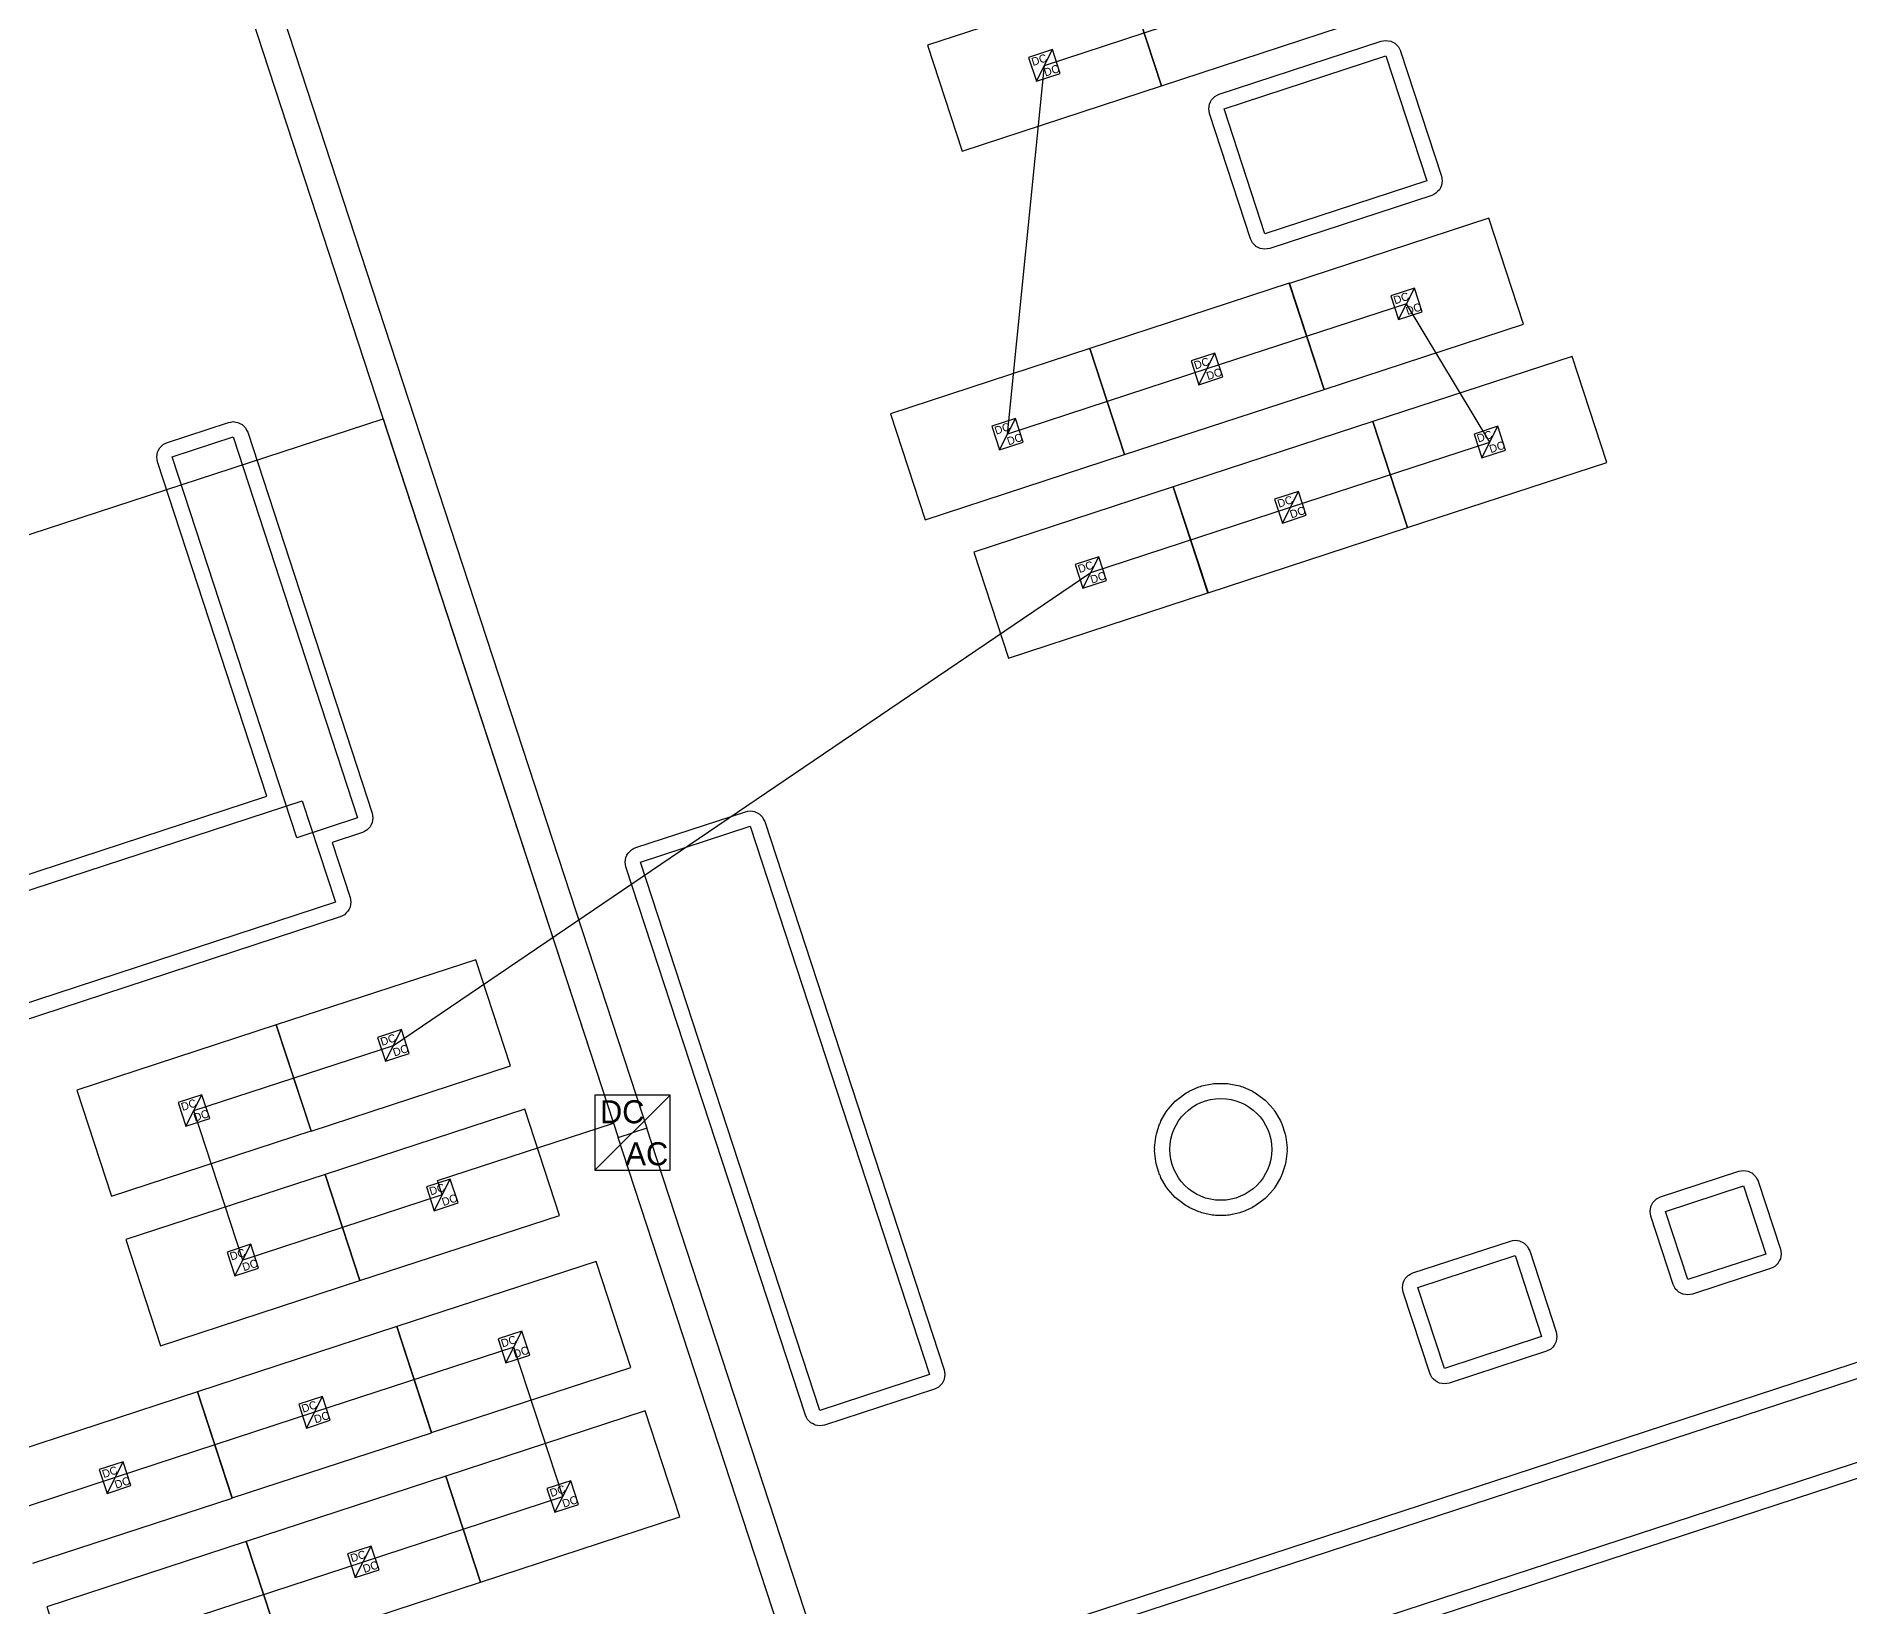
# Model space of a CAD drawing. Header units: feet. Extents: x -377 to 137, y -256 to 143.
# Drawn here: x -112.2 to -52.7, y -64.9 to -13.4 of the extents above; entities that cross this region are included whole.
import ezdxf

# ---------------------------------------------------------------- set-up
doc = ezdxf.new("R2010")
doc.units = ezdxf.units.FT
for name, color, linetype in [('Connections', 7, 'CONTINUOUS'), ('Inverters', 7, 'CONTINUOUS'), ('Modules', 7, 'CONTINUOUS'), ('Obstructions', 7, 'CONTINUOUS'), ('Setbacks', 7, 'CONTINUOUS'), ('Strings', 7, 'CONTINUOUS')]:
    doc.layers.add(name, color=color, linetype=linetype)

msp = doc.modelspace()

# ---------------------------------------------------------------- linework, layer by layer
at = {"layer": 'Connections', "color": 91}
for p, q in [((-115.744, 22.877), (-92.307, -48.779)), ((-112.74, 10.527), (-93.242, -49.085)), ((-110.2, 5.925), (-92.307, -48.779)), ((-115.491, -30.782), (-100.801, -25.977)), ((-100.801, -25.977), (-93.242, -49.085)), ((-98.545, -50.817), (-93.243, -49.083)), ((-93.243, -49.083), (-93.242, -49.085)), ((-93.242, -49.085), (-93.089, -49.553)), ((-93.242, -49.085), (-93.089, -49.553)), ((-93.242, -49.085), (-93.089, -49.553)), ((-92.154, -49.247), (-92.622, -49.4)), ((-92.154, -49.247), (-92.622, -49.4)), ((-92.154, -49.247), (-92.622, -49.4)), ((-92.154, -49.247), (-92.622, -49.4)), ((-92.307, -48.779), (-92.154, -49.247)), ((-92.307, -48.779), (-92.154, -49.247)), ((-92.001, -49.715), (-92.154, -49.247)), ((-92.001, -49.715), (-92.154, -49.247)), ((-93.089, -49.553), (-92.622, -49.4)), ((-93.089, -49.553), (-92.622, -49.4)), ((-93.089, -49.553), (-92.622, -49.4)), ((-93.089, -49.553), (-92.622, -49.4)), ((-92.936, -50.021), (-93.089, -49.553)), ((-78.949, -89.619), (-92.001, -49.715)), ((-80.827, -83.878), (-92.001, -49.715)), ((-83.367, -79.276), (-92.936, -50.021)), ((-99.013, -50.97), (-98.545, -50.817)), ((-98.86, -51.438), (-99.013, -50.97))]:
    msp.add_line(p, q, dxfattribs=at)
at = {"layer": 'Inverters'}
for p, q in [((-91.391, -48.17), (-93.852, -48.17)), ((-93.852, -48.17), (-93.852, -50.63)), ((-93.852, -50.63), (-91.391, -48.17)), ((-91.391, -50.63), (-91.391, -48.17)), ((-93.852, -50.63), (-91.391, -50.63))]:
    msp.add_line(p, q, dxfattribs=at)
at = {"layer": 'Modules', "color": 254}
for p, q in [((-76.408, -11.58), (-82.95, -13.72)), ((-75.27, -15.059), (-76.408, -11.58)), ((-76.408, -11.58), (-75.27, -15.059)), ((-75.27, -15.059), (-68.728, -12.919)), ((-82.95, -13.72), (-81.812, -17.199)), ((-78.848, -13.872), (-79.627, -14.127)), ((-79.627, -14.127), (-79.372, -14.907)), ((-79.372, -14.907), (-78.848, -13.872)), ((-78.593, -14.652), (-78.848, -13.872)), ((-79.372, -14.907), (-78.593, -14.652)), ((-81.812, -17.199), (-75.27, -15.059)), ((-64.533, -19.4), (-71.075, -21.539)), ((-63.395, -22.879), (-64.533, -19.4)), ((-71.077, -21.536), (-77.619, -23.676)), ((-69.939, -25.015), (-71.077, -21.536)), ((-71.075, -21.539), (-69.937, -25.019)), ((-66.973, -21.692), (-67.752, -21.947)), ((-67.752, -21.947), (-67.497, -22.726)), ((-67.497, -22.726), (-66.973, -21.692)), ((-66.718, -22.471), (-66.973, -21.692)), ((-67.497, -22.726), (-66.718, -22.471)), ((-69.937, -25.019), (-63.395, -22.879)), ((-77.619, -23.676), (-84.161, -25.816)), ((-76.481, -27.156), (-77.619, -23.676)), ((-77.619, -23.676), (-76.481, -27.155)), ((-73.517, -23.828), (-74.296, -24.083)), ((-74.296, -24.083), (-74.042, -24.863)), ((-74.042, -24.863), (-73.517, -23.828)), ((-73.262, -24.608), (-73.517, -23.828)), ((-61.799, -23.932), (-68.341, -26.072)), ((-60.661, -27.411), (-61.799, -23.932)), ((-74.042, -24.863), (-73.262, -24.608)), ((-76.481, -27.155), (-69.939, -25.015)), ((-84.161, -25.816), (-83.023, -29.295)), ((-80.058, -25.969), (-80.838, -26.224)), ((-80.583, -27.003), (-80.058, -25.969)), ((-79.803, -26.748), (-80.058, -25.969)), ((-68.34, -26.072), (-74.883, -28.212)), ((-68.341, -26.072), (-67.203, -29.551)), ((-67.202, -29.551), (-68.34, -26.072)), ((-80.838, -26.224), (-80.583, -27.003)), ((-80.583, -27.003), (-79.803, -26.748)), ((-64.239, -26.224), (-65.018, -26.479)), ((-65.018, -26.479), (-64.763, -27.259)), ((-64.763, -27.259), (-64.239, -26.224)), ((-63.984, -27.004), (-64.239, -26.224)), ((-83.023, -29.295), (-76.481, -27.156)), ((-64.763, -27.259), (-63.984, -27.004)), ((-67.203, -29.551), (-60.661, -27.411)), ((-74.885, -28.212), (-81.427, -30.352)), ((-73.747, -31.692), (-74.885, -28.212)), ((-74.883, -28.212), (-73.744, -31.691)), ((-70.78, -28.364), (-71.56, -28.619)), ((-71.305, -29.399), (-70.78, -28.364)), ((-70.525, -29.144), (-70.78, -28.364)), ((-71.56, -28.619), (-71.305, -29.399)), ((-71.305, -29.399), (-70.525, -29.144)), ((-73.744, -31.691), (-67.202, -29.551)), ((-81.427, -30.352), (-80.289, -33.831)), ((-77.324, -30.505), (-78.104, -30.76)), ((-78.104, -30.76), (-77.849, -31.539)), ((-77.849, -31.539), (-77.324, -30.505)), ((-77.07, -31.284), (-77.324, -30.505)), ((-77.849, -31.539), (-77.07, -31.284)), ((-80.289, -33.831), (-73.747, -31.692)), ((-97.762, -43.723), (-104.304, -45.863)), ((-96.624, -47.203), (-97.762, -43.723)), ((-104.304, -45.86), (-110.846, -48)), ((-103.166, -49.339), (-104.304, -45.86)), ((-104.304, -45.863), (-103.166, -49.342)), ((-100.202, -46.016), (-100.982, -46.271)), ((-100.982, -46.271), (-100.727, -47.05)), ((-100.727, -47.05), (-100.202, -46.016)), ((-99.947, -46.795), (-100.202, -46.016)), ((-100.727, -47.05), (-99.947, -46.795)), ((-103.166, -49.342), (-96.624, -47.203)), ((-110.846, -48), (-109.708, -51.479)), ((-106.743, -48.152), (-107.523, -48.407)), ((-107.268, -49.187), (-106.743, -48.152)), ((-106.488, -48.932), (-106.743, -48.152)), ((-107.523, -48.407), (-107.268, -49.187)), ((-96.157, -48.628), (-102.7, -50.768)), ((-95.019, -52.108), (-96.157, -48.628)), ((-109.708, -51.479), (-103.166, -49.339)), ((-107.268, -49.187), (-106.488, -48.932)), ((-102.702, -50.765), (-109.244, -52.905)), ((-101.564, -54.244), (-102.702, -50.765)), ((-102.7, -50.768), (-101.562, -54.247)), ((-98.597, -50.921), (-99.377, -51.175)), ((-99.122, -51.955), (-98.597, -50.921)), ((-98.342, -51.7), (-98.597, -50.921)), ((-99.377, -51.175), (-99.122, -51.955)), ((-99.122, -51.955), (-98.342, -51.7)), ((-101.562, -54.247), (-95.019, -52.108)), ((-109.244, -52.905), (-108.106, -56.384)), ((-105.142, -53.057), (-105.921, -53.312)), ((-105.921, -53.312), (-105.666, -54.092)), ((-105.666, -54.092), (-105.142, -53.057)), ((-104.887, -53.837), (-105.142, -53.057)), ((-105.666, -54.092), (-104.887, -53.837)), ((-93.809, -53.617), (-100.351, -55.757)), ((-92.671, -57.096), (-93.809, -53.617)), ((-108.106, -56.384), (-101.564, -54.244)), ((-100.35, -55.757), (-106.892, -57.897)), ((-100.351, -55.757), (-99.213, -59.236)), ((-99.212, -59.237), (-100.35, -55.757)), ((-96.249, -55.909), (-97.028, -56.164)), ((-96.773, -56.944), (-96.249, -55.909)), ((-95.994, -56.689), (-96.249, -55.909)), ((-97.028, -56.164), (-96.773, -56.944)), ((-99.213, -59.236), (-92.671, -57.096)), ((-96.773, -56.944), (-95.994, -56.689)), ((-106.892, -57.901), (-113.434, -60.041)), ((-106.892, -57.897), (-105.754, -61.376)), ((-105.754, -61.381), (-106.892, -57.901)), ((-102.79, -58.05), (-103.57, -58.305)), ((-103.315, -59.084), (-102.79, -58.05)), ((-102.535, -58.829), (-102.79, -58.05)), ((-103.57, -58.305), (-103.315, -59.084)), ((-103.315, -59.084), (-102.535, -58.829)), ((-92.207, -58.522), (-98.749, -60.662)), ((-91.069, -62.001), (-92.207, -58.522)), ((-105.754, -61.376), (-99.212, -59.237)), ((-109.331, -60.193), (-110.111, -60.448)), ((-110.111, -60.448), (-109.856, -61.228)), ((-109.856, -61.228), (-109.331, -60.193)), ((-109.076, -60.973), (-109.331, -60.193)), ((-98.748, -60.662), (-105.291, -62.802)), ((-98.749, -60.662), (-97.611, -64.141)), ((-97.61, -64.142), (-98.748, -60.662)), ((-109.856, -61.228), (-109.076, -60.973)), ((-94.647, -60.814), (-95.426, -61.069)), ((-95.426, -61.069), (-95.171, -61.849)), ((-95.171, -61.849), (-94.647, -60.814)), ((-94.392, -61.594), (-94.647, -60.814)), ((-112.296, -63.52), (-105.754, -61.381)), ((-95.171, -61.849), (-94.392, -61.594)), ((-97.611, -64.141), (-91.069, -62.001)), ((-105.29, -62.806), (-111.832, -64.946)), ((-105.291, -62.802), (-104.152, -66.281)), ((-104.152, -66.285), (-105.29, -62.806)), ((-101.188, -62.955), (-101.968, -63.21)), ((-101.713, -63.989), (-101.188, -62.955)), ((-100.933, -63.734), (-101.188, -62.955)), ((-101.968, -63.21), (-101.713, -63.989)), ((-104.152, -66.281), (-97.61, -64.142)), ((-101.713, -63.989), (-100.933, -63.734)), ((-111.832, -64.946), (-110.694, -68.425))]:
    msp.add_line(p, q, dxfattribs=at)
at = {"layer": 'Obstructions', "color": 252}
for p, q in [((-73.219, -15.81), (-67.906, -14.072)), ((-67.906, -14.072), (-66.564, -18.177)), ((-71.877, -19.916), (-73.219, -15.81)), ((-66.564, -18.177), (-71.877, -19.916)), ((-107.721, -27.231), (-105.722, -26.577)), ((-105.722, -26.577), (-101.637, -39.071)), ((-103.636, -39.725), (-107.721, -27.231)), ((-140.416, -50.605), (-103.452, -38.513)), ((-103.452, -38.513), (-102.364, -41.84)), ((-101.637, -39.071), (-103.636, -39.725)), ((-92.359, -40.521), (-88.761, -39.345)), ((-88.761, -39.345), (-82.877, -57.332)), ((-86.474, -58.508), (-92.359, -40.521)), ((-102.364, -41.84), (-139.328, -53.929)), ((-58.742, -51.978), (-56.18, -51.138)), ((-56.18, -51.138), (-55.447, -53.377)), ((-140.915, -86.393), (-36.214, -52.146)), ((-58.009, -54.217), (-58.742, -51.978)), ((-66.864, -54.473), (-63.669, -53.428)), ((-63.669, -53.428), (-62.8, -56.087)), ((-55.447, -53.377), (-58.009, -54.217)), ((-35.4, -54.637), (-140.101, -88.88)), ((-65.992, -57.132), (-66.864, -54.473)), ((-62.8, -56.087), (-65.992, -57.132)), ((-82.877, -57.332), (-86.474, -58.508))]:
    msp.add_line(p, q, dxfattribs=at)
msp.add_circle((-73.324, -49.944), 1.671, dxfattribs=at)
at = {"layer": 'Setbacks', "color": 2}
for p, q in [((-73.375, -15.332), (-68.062, -13.594)), ((-68.062, -13.593), (-67.984, -13.581)), ((-68.062, -13.594), (-68.062, -13.593)), ((-68.062, -13.594), (-68.062, -13.594)), ((-68.062, -13.594), (-68.062, -13.594)), ((-67.984, -13.581), (-67.907, -13.569)), ((-67.907, -13.569), (-67.907, -13.569)), ((-67.907, -13.569), (-67.907, -13.569)), ((-67.907, -13.569), (-67.907, -13.569)), ((-67.907, -13.569), (-67.906, -13.569)), ((-67.906, -13.569), (-67.829, -13.581)), ((-67.829, -13.581), (-67.752, -13.593)), ((-67.752, -13.593), (-67.751, -13.593)), ((-67.751, -13.593), (-67.751, -13.593)), ((-67.751, -13.593), (-67.751, -13.593)), ((-67.751, -13.593), (-67.751, -13.593)), ((-67.751, -13.593), (-67.682, -13.628)), ((-67.682, -13.628), (-67.611, -13.664)), ((-67.611, -13.664), (-67.611, -13.664)), ((-67.611, -13.664), (-67.611, -13.664)), ((-67.611, -13.664), (-67.611, -13.664)), ((-67.611, -13.664), (-67.61, -13.665)), ((-67.61, -13.665), (-67.555, -13.72)), ((-67.555, -13.72), (-67.5, -13.775)), ((-67.5, -13.775), (-67.499, -13.775)), ((-67.499, -13.775), (-67.499, -13.775)), ((-67.499, -13.775), (-67.499, -13.775)), ((-67.499, -13.775), (-67.499, -13.776)), ((-67.499, -13.776), (-67.463, -13.845)), ((-67.463, -13.845), (-67.428, -13.915)), ((-67.428, -13.915), (-67.428, -13.915)), ((-67.428, -13.915), (-67.428, -13.916)), ((-67.428, -13.916), (-67.428, -13.916)), ((-67.428, -13.916), (-66.085, -18.021)), ((-73.626, -15.515), (-73.571, -15.459)), ((-73.571, -15.459), (-73.516, -15.404)), ((-73.516, -15.404), (-73.516, -15.404)), ((-73.516, -15.404), (-73.516, -15.404)), ((-73.516, -15.404), (-73.516, -15.404)), ((-73.516, -15.404), (-73.515, -15.404)), ((-73.515, -15.404), (-73.445, -15.368)), ((-73.445, -15.368), (-73.376, -15.332)), ((-73.376, -15.332), (-73.376, -15.332)), ((-73.376, -15.332), (-73.375, -15.332)), ((-73.722, -15.811), (-73.71, -15.734)), ((-73.722, -15.811), (-73.722, -15.811)), ((-73.722, -15.811), (-73.722, -15.811)), ((-73.722, -15.812), (-73.722, -15.811)), ((-73.722, -15.811), (-73.722, -15.811)), ((-73.71, -15.89), (-73.722, -15.812)), ((-73.71, -15.734), (-73.698, -15.656)), ((-73.698, -15.966), (-73.71, -15.89)), ((-73.698, -15.655), (-73.662, -15.585)), ((-73.698, -15.656), (-73.698, -15.655)), ((-73.698, -15.656), (-73.698, -15.656)), ((-73.698, -15.656), (-73.698, -15.656)), ((-73.698, -15.656), (-73.698, -15.656)), ((-73.697, -15.967), (-73.698, -15.966)), ((-72.355, -20.072), (-73.697, -15.967)), ((-73.662, -15.585), (-73.627, -15.516)), ((-73.627, -15.516), (-73.627, -15.515)), ((-73.627, -15.515), (-73.627, -15.515)), ((-73.627, -15.515), (-73.627, -15.515)), ((-73.627, -15.515), (-73.626, -15.515)), ((-66.12, -18.402), (-66.156, -18.472)), ((-66.085, -18.332), (-66.12, -18.402)), ((-66.085, -18.021), (-66.085, -18.021)), ((-66.085, -18.021), (-66.073, -18.099)), ((-66.073, -18.254), (-66.085, -18.331)), ((-66.085, -18.331), (-66.085, -18.332)), ((-66.085, -18.332), (-66.085, -18.332)), ((-66.085, -18.332), (-66.085, -18.332)), ((-66.085, -18.332), (-66.085, -18.332)), ((-66.073, -18.099), (-66.061, -18.176)), ((-66.061, -18.177), (-66.073, -18.254)), ((-66.061, -18.176), (-66.061, -18.176)), ((-66.061, -18.176), (-66.061, -18.176)), ((-66.061, -18.176), (-66.061, -18.176)), ((-66.061, -18.176), (-66.061, -18.177)), ((-66.407, -18.655), (-71.72, -20.394)), ((-66.337, -18.619), (-66.407, -18.655)), ((-66.407, -18.655), (-66.407, -18.655)), ((-66.268, -18.584), (-66.337, -18.619)), ((-66.267, -18.584), (-66.268, -18.584)), ((-66.211, -18.528), (-66.267, -18.583)), ((-66.267, -18.583), (-66.267, -18.584)), ((-66.267, -18.584), (-66.267, -18.584)), ((-66.267, -18.584), (-66.267, -18.584)), ((-66.156, -18.473), (-66.211, -18.528)), ((-66.156, -18.472), (-66.156, -18.472)), ((-66.156, -18.472), (-66.156, -18.472)), ((-66.156, -18.472), (-66.156, -18.472)), ((-66.156, -18.472), (-66.156, -18.473)), ((-72.355, -20.073), (-72.355, -20.072)), ((-72.355, -20.072), (-72.355, -20.072)), ((-72.355, -20.072), (-72.355, -20.072)), ((-72.319, -20.142), (-72.355, -20.073)), ((-72.284, -20.212), (-72.319, -20.142)), ((-72.283, -20.212), (-72.284, -20.212)), ((-72.284, -20.212), (-72.284, -20.212)), ((-72.283, -20.213), (-72.283, -20.212)), ((-72.283, -20.212), (-72.283, -20.212)), ((-72.228, -20.268), (-72.283, -20.213)), ((-72.172, -20.323), (-72.228, -20.268)), ((-72.171, -20.324), (-72.172, -20.323)), ((-72.172, -20.323), (-72.172, -20.323)), ((-72.172, -20.323), (-72.172, -20.323)), ((-72.172, -20.323), (-72.172, -20.323)), ((-72.102, -20.359), (-72.171, -20.324)), ((-72.032, -20.394), (-72.102, -20.359)), ((-72.031, -20.394), (-72.032, -20.394)), ((-72.032, -20.394), (-72.032, -20.394)), ((-72.031, -20.395), (-72.031, -20.394)), ((-72.031, -20.394), (-72.031, -20.394)), ((-71.954, -20.407), (-72.031, -20.395)), ((-71.876, -20.419), (-71.954, -20.407)), ((-71.875, -20.419), (-71.876, -20.419)), ((-71.876, -20.419), (-71.876, -20.419)), ((-71.876, -20.419), (-71.876, -20.419)), ((-71.876, -20.419), (-71.876, -20.419)), ((-71.798, -20.406), (-71.875, -20.419)), ((-71.721, -20.394), (-71.798, -20.406)), ((-71.72, -20.394), (-71.721, -20.394)), ((-71.72, -20.394), (-71.72, -20.394)), ((-71.72, -20.394), (-71.72, -20.394)), ((-107.877, -26.753), (-105.878, -26.099)), ((-105.878, -26.099), (-105.801, -26.086)), ((-105.878, -26.099), (-105.878, -26.099)), ((-105.878, -26.099), (-105.878, -26.099)), ((-105.878, -26.099), (-105.878, -26.099)), ((-105.801, -26.086), (-105.723, -26.074)), ((-105.723, -26.074), (-105.723, -26.074)), ((-105.723, -26.074), (-105.723, -26.074)), ((-105.723, -26.074), (-105.723, -26.074)), ((-105.723, -26.074), (-105.722, -26.074)), ((-105.722, -26.074), (-105.645, -26.086)), ((-105.645, -26.086), (-105.568, -26.098)), ((-105.568, -26.098), (-105.567, -26.098)), ((-105.567, -26.098), (-105.567, -26.098)), ((-105.567, -26.098), (-105.567, -26.098)), ((-105.567, -26.098), (-105.567, -26.098)), ((-105.567, -26.098), (-105.497, -26.134)), ((-105.497, -26.134), (-105.427, -26.169)), ((-105.427, -26.169), (-105.427, -26.169)), ((-105.427, -26.169), (-105.427, -26.169)), ((-105.427, -26.169), (-105.427, -26.169)), ((-105.427, -26.169), (-105.426, -26.17)), ((-105.426, -26.17), (-105.371, -26.225)), ((-107.948, -26.789), (-107.877, -26.753)), ((-107.877, -26.753), (-107.877, -26.753)), ((-105.371, -26.225), (-105.316, -26.28)), ((-105.316, -26.28), (-105.315, -26.281)), ((-105.315, -26.281), (-105.315, -26.281)), ((-105.315, -26.281), (-105.315, -26.281)), ((-105.315, -26.281), (-105.315, -26.281)), ((-105.315, -26.281), (-105.28, -26.35)), ((-105.28, -26.35), (-105.244, -26.42)), ((-105.244, -26.42), (-105.244, -26.421)), ((-105.244, -26.421), (-105.244, -26.421)), ((-105.244, -26.421), (-105.244, -26.421)), ((-105.244, -26.421), (-101.159, -38.915)), ((-108.224, -27.231), (-108.212, -27.156)), ((-108.224, -27.232), (-108.224, -27.231)), ((-108.211, -27.31), (-108.224, -27.232)), ((-108.224, -27.232), (-108.224, -27.232)), ((-108.224, -27.232), (-108.224, -27.232)), ((-108.224, -27.232), (-108.224, -27.232)), ((-108.212, -27.156), (-108.2, -27.077)), ((-108.199, -27.387), (-108.211, -27.31)), ((-108.2, -27.077), (-108.199, -27.076)), ((-108.199, -27.076), (-108.165, -27.007)), ((-108.199, -27.076), (-108.199, -27.076)), ((-108.199, -27.076), (-108.199, -27.076)), ((-108.199, -27.076), (-108.199, -27.076)), ((-108.165, -27.007), (-108.129, -26.936)), ((-108.129, -26.936), (-108.128, -26.936)), ((-108.128, -26.935), (-108.073, -26.881)), ((-108.128, -26.936), (-108.128, -26.935)), ((-108.128, -26.936), (-108.128, -26.936)), ((-108.128, -26.936), (-108.128, -26.936)), ((-108.073, -26.881), (-108.018, -26.825)), ((-108.018, -26.825), (-108.017, -26.824)), ((-108.017, -26.824), (-107.948, -26.789)), ((-108.017, -26.824), (-108.017, -26.824)), ((-108.017, -26.824), (-108.017, -26.824)), ((-108.017, -26.824), (-108.017, -26.824)), ((-104.611, -38.362), (-108.199, -27.387)), ((-108.199, -27.387), (-108.199, -27.387)), ((-140.572, -50.127), (-104.611, -38.362)), ((-101.158, -39.227), (-101.193, -39.295)), ((-101.159, -38.915), (-101.159, -38.915)), ((-101.159, -38.915), (-101.159, -38.915)), ((-101.159, -38.915), (-101.159, -38.915)), ((-101.159, -38.915), (-101.159, -38.915)), ((-101.159, -38.915), (-101.146, -38.992)), ((-101.146, -39.147), (-101.158, -39.225)), ((-101.158, -39.225), (-101.158, -39.226)), ((-101.158, -39.226), (-101.158, -39.226)), ((-101.158, -39.226), (-101.158, -39.226)), ((-101.158, -39.226), (-101.158, -39.227)), ((-101.146, -38.992), (-101.134, -39.07)), ((-101.134, -39.071), (-101.146, -39.147)), ((-101.134, -39.07), (-101.134, -39.07)), ((-101.134, -39.07), (-101.134, -39.07)), ((-101.134, -39.07), (-101.134, -39.07)), ((-101.134, -39.07), (-101.134, -39.071)), ((-92.515, -40.043), (-88.918, -38.867)), ((-88.918, -38.867), (-88.918, -38.867)), ((-88.918, -38.867), (-88.918, -38.867)), ((-88.918, -38.867), (-88.918, -38.867)), ((-88.918, -38.867), (-88.917, -38.867)), ((-88.917, -38.867), (-88.84, -38.854)), ((-88.84, -38.854), (-88.763, -38.842)), ((-88.763, -38.842), (-88.762, -38.842)), ((-88.762, -38.842), (-88.762, -38.842)), ((-88.762, -38.842), (-88.762, -38.842)), ((-88.762, -38.842), (-88.762, -38.842)), ((-88.762, -38.842), (-88.684, -38.854)), ((-88.684, -38.854), (-88.607, -38.866)), ((-88.607, -38.866), (-88.607, -38.866)), ((-88.607, -38.866), (-88.607, -38.866)), ((-88.607, -38.866), (-88.607, -38.866)), ((-88.607, -38.866), (-88.606, -38.867)), ((-88.606, -38.867), (-88.536, -38.902)), ((-88.536, -38.902), (-88.467, -38.937)), ((-88.467, -38.937), (-88.466, -38.938)), ((-88.466, -38.938), (-88.466, -38.938)), ((-88.466, -38.938), (-88.466, -38.938)), ((-88.466, -38.938), (-88.466, -38.938)), ((-88.466, -38.938), (-88.411, -38.993)), ((-88.411, -38.993), (-88.355, -39.048)), ((-88.355, -39.048), (-88.355, -39.049)), ((-88.355, -39.049), (-88.355, -39.049)), ((-88.355, -39.049), (-88.355, -39.049)), ((-88.355, -39.049), (-88.355, -39.049)), ((-88.355, -39.049), (-88.319, -39.119)), ((-88.319, -39.119), (-88.283, -39.188)), ((-88.283, -39.188), (-88.283, -39.189)), ((-88.283, -39.189), (-88.283, -39.189)), ((-88.283, -39.189), (-88.283, -39.189)), ((-88.283, -39.189), (-88.283, -39.189)), ((-88.283, -39.189), (-88.283, -39.189)), ((-88.283, -39.189), (-82.398, -57.176)), ((-101.481, -39.55), (-102.477, -39.876)), ((-101.48, -39.55), (-101.481, -39.55)), ((-101.411, -39.514), (-101.48, -39.55)), ((-101.341, -39.478), (-101.411, -39.514)), ((-101.34, -39.478), (-101.341, -39.478)), ((-101.341, -39.478), (-101.341, -39.478)), ((-101.341, -39.478), (-101.341, -39.478)), ((-101.341, -39.478), (-101.341, -39.478)), ((-101.285, -39.422), (-101.34, -39.478)), ((-101.23, -39.367), (-101.285, -39.422)), ((-101.229, -39.366), (-101.23, -39.367)), ((-101.193, -39.295), (-101.229, -39.366)), ((-101.229, -39.366), (-101.229, -39.366)), ((-101.229, -39.366), (-101.229, -39.366)), ((-101.229, -39.366), (-101.229, -39.366)), ((-102.477, -39.876), (-101.885, -41.683)), ((-92.862, -40.522), (-92.85, -40.444)), ((-92.85, -40.444), (-92.838, -40.367)), ((-92.838, -40.366), (-92.802, -40.297)), ((-92.838, -40.367), (-92.838, -40.366)), ((-92.838, -40.367), (-92.838, -40.367)), ((-92.838, -40.367), (-92.838, -40.367)), ((-92.838, -40.367), (-92.838, -40.367)), ((-92.802, -40.297), (-92.767, -40.227)), ((-92.767, -40.227), (-92.767, -40.226)), ((-92.767, -40.226), (-92.767, -40.226)), ((-92.767, -40.226), (-92.767, -40.226)), ((-92.767, -40.226), (-92.766, -40.226)), ((-92.766, -40.226), (-92.711, -40.17)), ((-92.711, -40.17), (-92.656, -40.115)), ((-92.656, -40.115), (-92.655, -40.114)), ((-92.656, -40.115), (-92.656, -40.115)), ((-92.656, -40.115), (-92.656, -40.115)), ((-92.656, -40.115), (-92.656, -40.115)), ((-92.655, -40.114), (-92.585, -40.079)), ((-92.585, -40.079), (-92.516, -40.043)), ((-92.516, -40.043), (-92.515, -40.043)), ((-92.515, -40.043), (-92.515, -40.043)), ((-92.515, -40.043), (-92.515, -40.043)), ((-92.862, -40.522), (-92.862, -40.522)), ((-92.862, -40.522), (-92.862, -40.522)), ((-92.862, -40.523), (-92.862, -40.522)), ((-92.862, -40.522), (-92.862, -40.522)), ((-92.85, -40.6), (-92.862, -40.523)), ((-92.837, -40.677), (-92.85, -40.6)), ((-92.837, -40.678), (-92.837, -40.677)), ((-86.952, -58.665), (-92.837, -40.678)), ((-92.837, -40.678), (-92.837, -40.678)), ((-92.837, -40.678), (-92.837, -40.678)), ((-102.011, -42.19), (-102.067, -42.246)), ((-101.956, -42.135), (-102.011, -42.19)), ((-101.919, -42.063), (-101.956, -42.134)), ((-101.956, -42.134), (-101.956, -42.135)), ((-101.956, -42.135), (-101.956, -42.135)), ((-101.956, -42.135), (-101.956, -42.135)), ((-101.885, -41.995), (-101.919, -42.063)), ((-101.885, -41.683), (-101.885, -41.683)), ((-101.885, -41.683), (-101.885, -41.684)), ((-101.885, -41.684), (-101.873, -41.76)), ((-101.872, -41.915), (-101.885, -41.994)), ((-101.885, -41.994), (-101.885, -41.994)), ((-101.885, -41.994), (-101.885, -41.994)), ((-101.885, -41.994), (-101.885, -41.995)), ((-101.873, -41.76), (-101.86, -41.838)), ((-101.86, -41.839), (-101.872, -41.915)), ((-101.86, -41.838), (-101.86, -41.839)), ((-101.86, -41.839), (-101.86, -41.839)), ((-101.86, -41.839), (-101.86, -41.839)), ((-102.207, -42.318), (-139.171, -54.407)), ((-102.136, -42.282), (-102.207, -42.318)), ((-102.207, -42.318), (-102.207, -42.318)), ((-102.068, -42.247), (-102.136, -42.282)), ((-102.067, -42.246), (-102.068, -42.247)), ((-102.067, -42.246), (-102.067, -42.246)), ((-102.067, -42.246), (-102.067, -42.246)), ((-74.738, -48.295), (-74.456, -48.089)), ((-74.456, -48.089), (-74.455, -48.089)), ((-74.455, -48.089), (-74.409, -48.066)), ((-74.409, -48.066), (-74.365, -48.037)), ((-74.365, -48.037), (-74.364, -48.037)), ((-74.364, -48.037), (-74.045, -47.895)), ((-74.045, -47.895), (-73.994, -47.881)), ((-74.045, -47.895), (-74.045, -47.895)), ((-73.994, -47.881), (-73.946, -47.862)), ((-73.946, -47.862), (-73.945, -47.862)), ((-73.945, -47.862), (-73.603, -47.79)), ((-73.603, -47.79), (-73.551, -47.787)), ((-73.603, -47.79), (-73.603, -47.79)), ((-73.551, -47.787), (-73.499, -47.779)), ((-73.499, -47.779), (-73.499, -47.779)), ((-73.499, -47.779), (-73.149, -47.779)), ((-73.149, -47.779), (-73.149, -47.779)), ((-73.149, -47.779), (-73.097, -47.787)), ((-73.097, -47.787), (-73.045, -47.79)), ((-73.045, -47.79), (-73.045, -47.79)), ((-73.045, -47.79), (-72.703, -47.862)), ((-72.703, -47.862), (-72.702, -47.862)), ((-72.702, -47.862), (-72.654, -47.881)), ((-72.654, -47.881), (-72.603, -47.895)), ((-72.603, -47.895), (-72.603, -47.895)), ((-72.603, -47.895), (-72.284, -48.037)), ((-72.284, -48.037), (-72.283, -48.037)), ((-72.283, -48.037), (-72.239, -48.066)), ((-72.239, -48.066), (-72.193, -48.089)), ((-72.193, -48.089), (-72.193, -48.089)), ((-72.193, -48.089), (-71.91, -48.295)), ((-75.287, -49.013), (-75.112, -48.71)), ((-75.112, -48.71), (-75.079, -48.669)), ((-75.112, -48.71), (-75.112, -48.71)), ((-75.079, -48.669), (-75.051, -48.625)), ((-75.051, -48.625), (-75.05, -48.625)), ((-75.05, -48.625), (-74.816, -48.365)), ((-74.816, -48.365), (-74.775, -48.332)), ((-74.816, -48.365), (-74.816, -48.365)), ((-74.775, -48.332), (-74.739, -48.295)), ((-74.739, -48.295), (-74.738, -48.295)), ((-71.91, -48.295), (-71.91, -48.295)), ((-71.91, -48.295), (-71.873, -48.332)), ((-71.873, -48.332), (-71.832, -48.365)), ((-71.832, -48.365), (-71.832, -48.365)), ((-71.832, -48.365), (-71.598, -48.625)), ((-71.598, -48.625), (-71.598, -48.625)), ((-71.598, -48.625), (-71.569, -48.669)), ((-71.569, -48.669), (-71.536, -48.71)), ((-71.536, -48.71), (-71.536, -48.71)), ((-71.536, -48.71), (-71.361, -49.013)), ((-75.438, -49.441), (-75.33, -49.109)), ((-75.33, -49.109), (-75.329, -49.108)), ((-75.329, -49.108), (-75.306, -49.062)), ((-75.306, -49.062), (-75.287, -49.013)), ((-75.287, -49.013), (-75.287, -49.013)), ((-71.361, -49.013), (-71.361, -49.013)), ((-71.361, -49.013), (-71.342, -49.062)), ((-71.342, -49.062), (-71.319, -49.108)), ((-71.319, -49.108), (-71.319, -49.109)), ((-71.319, -49.109), (-71.211, -49.441)), ((-75.496, -49.891), (-75.459, -49.544)), ((-75.496, -49.892), (-75.496, -49.891)), ((-75.493, -49.944), (-75.496, -49.892)), ((-75.496, -49.996), (-75.493, -49.944)), ((-75.459, -49.543), (-75.446, -49.493)), ((-75.459, -49.544), (-75.459, -49.543)), ((-75.446, -49.493), (-75.438, -49.442)), ((-75.438, -49.442), (-75.438, -49.441)), ((-71.211, -49.441), (-71.21, -49.442)), ((-71.21, -49.442), (-71.202, -49.493)), ((-71.202, -49.493), (-71.189, -49.543)), ((-71.189, -49.543), (-71.189, -49.544)), ((-71.189, -49.544), (-71.152, -49.891)), ((-71.152, -49.892), (-71.155, -49.944)), ((-71.155, -49.944), (-71.152, -49.996)), ((-71.152, -49.891), (-71.152, -49.892)), ((-75.496, -49.997), (-75.496, -49.996)), ((-75.459, -50.344), (-75.496, -49.997)), ((-75.459, -50.345), (-75.459, -50.344)), ((-75.446, -50.395), (-75.459, -50.345)), ((-75.438, -50.447), (-75.446, -50.395)), ((-75.33, -50.779), (-75.438, -50.447)), ((-75.438, -50.447), (-75.438, -50.447)), ((-71.211, -50.447), (-71.319, -50.779)), ((-71.21, -50.447), (-71.211, -50.447)), ((-71.202, -50.395), (-71.21, -50.447)), ((-71.189, -50.345), (-71.202, -50.395)), ((-71.152, -49.997), (-71.189, -50.344)), ((-71.189, -50.344), (-71.189, -50.345)), ((-71.152, -49.996), (-71.152, -49.997)), ((-75.329, -50.78), (-75.33, -50.779)), ((-75.306, -50.826), (-75.329, -50.78)), ((-75.287, -50.875), (-75.306, -50.826)), ((-75.112, -51.178), (-75.287, -50.875)), ((-75.287, -50.875), (-75.287, -50.875)), ((-71.361, -50.875), (-71.536, -51.178)), ((-71.342, -50.826), (-71.361, -50.875)), ((-71.361, -50.875), (-71.361, -50.875)), ((-71.319, -50.78), (-71.342, -50.826)), ((-71.319, -50.779), (-71.319, -50.78)), ((-58.898, -51.5), (-56.337, -50.66)), ((-56.337, -50.66), (-56.336, -50.66)), ((-56.336, -50.66), (-56.259, -50.647)), ((-56.336, -50.66), (-56.336, -50.66)), ((-56.336, -50.66), (-56.336, -50.66)), ((-56.259, -50.647), (-56.182, -50.635)), ((-56.182, -50.635), (-56.181, -50.635)), ((-56.181, -50.635), (-56.181, -50.635)), ((-56.181, -50.635), (-56.181, -50.635)), ((-56.181, -50.635), (-56.18, -50.635)), ((-56.18, -50.635), (-56.103, -50.647)), ((-56.103, -50.647), (-56.026, -50.659)), ((-56.026, -50.659), (-56.026, -50.659)), ((-56.026, -50.659), (-56.025, -50.659)), ((-56.025, -50.659), (-56.025, -50.659)), ((-56.025, -50.659), (-56.025, -50.66)), ((-56.025, -50.66), (-55.955, -50.695)), ((-55.955, -50.695), (-55.886, -50.73)), ((-55.886, -50.73), (-55.885, -50.73)), ((-55.885, -50.73), (-55.885, -50.73)), ((-55.885, -50.73), (-55.885, -50.731)), ((-55.885, -50.731), (-55.884, -50.731)), ((-55.884, -50.731), (-55.829, -50.786)), ((-55.829, -50.786), (-55.774, -50.841)), ((-55.774, -50.841), (-55.773, -50.841)), ((-55.773, -50.841), (-55.773, -50.842)), ((-55.773, -50.842), (-55.773, -50.842)), ((-55.773, -50.842), (-55.773, -50.842)), ((-55.773, -50.842), (-55.737, -50.912)), ((-55.737, -50.912), (-55.702, -50.981)), ((-55.702, -50.981), (-55.702, -50.981)), ((-55.702, -50.981), (-55.702, -50.982)), ((-55.702, -50.982), (-55.701, -50.982)), ((-55.701, -50.982), (-54.969, -53.221)), ((-75.079, -51.219), (-75.112, -51.178)), ((-75.112, -51.178), (-75.112, -51.178)), ((-75.051, -51.263), (-75.079, -51.219)), ((-75.05, -51.263), (-75.051, -51.263)), ((-74.816, -51.523), (-75.05, -51.263)), ((-74.775, -51.556), (-74.816, -51.523)), ((-74.816, -51.523), (-74.816, -51.523)), ((-74.739, -51.593), (-74.775, -51.556)), ((-74.738, -51.593), (-74.739, -51.593)), ((-74.456, -51.799), (-74.738, -51.593)), ((-71.91, -51.593), (-72.193, -51.799)), ((-71.873, -51.556), (-71.91, -51.593)), ((-71.91, -51.593), (-71.91, -51.593)), ((-71.832, -51.523), (-71.873, -51.556)), ((-71.598, -51.263), (-71.832, -51.523)), ((-71.832, -51.523), (-71.832, -51.523)), ((-71.569, -51.219), (-71.598, -51.263)), ((-71.598, -51.263), (-71.598, -51.263)), ((-71.536, -51.178), (-71.569, -51.219)), ((-71.536, -51.178), (-71.536, -51.178)), ((-59.185, -51.754), (-59.15, -51.684)), ((-59.15, -51.684), (-59.149, -51.684)), ((-59.149, -51.683), (-59.094, -51.628)), ((-59.149, -51.684), (-59.149, -51.683)), ((-59.149, -51.683), (-59.149, -51.683)), ((-59.149, -51.683), (-59.149, -51.683)), ((-59.094, -51.628), (-59.039, -51.572)), ((-59.039, -51.572), (-59.038, -51.572)), ((-59.038, -51.571), (-58.968, -51.536)), ((-59.038, -51.572), (-59.038, -51.571)), ((-59.038, -51.572), (-59.038, -51.572)), ((-59.038, -51.572), (-59.038, -51.572)), ((-58.968, -51.536), (-58.899, -51.5)), ((-58.899, -51.5), (-58.898, -51.5)), ((-58.898, -51.5), (-58.898, -51.5)), ((-58.898, -51.5), (-58.898, -51.5)), ((-74.455, -51.799), (-74.456, -51.799)), ((-74.409, -51.823), (-74.455, -51.799)), ((-74.365, -51.851), (-74.409, -51.823)), ((-74.364, -51.851), (-74.365, -51.851)), ((-74.045, -51.993), (-74.364, -51.851)), ((-73.994, -52.007), (-74.045, -51.993)), ((-74.045, -51.993), (-74.045, -51.993)), ((-73.946, -52.026), (-73.994, -52.007)), ((-73.945, -52.026), (-73.946, -52.026)), ((-73.603, -52.098), (-73.945, -52.026)), ((-73.603, -52.099), (-73.603, -52.098)), ((-73.551, -52.101), (-73.603, -52.099)), ((-73.499, -52.109), (-73.551, -52.101)), ((-73.149, -52.109), (-73.499, -52.109)), ((-73.499, -52.109), (-73.499, -52.109)), ((-73.097, -52.101), (-73.149, -52.109)), ((-73.149, -52.109), (-73.149, -52.109)), ((-73.045, -52.099), (-73.097, -52.101)), ((-72.703, -52.026), (-73.045, -52.098)), ((-73.045, -52.098), (-73.045, -52.099)), ((-72.702, -52.026), (-72.703, -52.026)), ((-72.654, -52.007), (-72.702, -52.026)), ((-72.603, -51.993), (-72.654, -52.007)), ((-72.284, -51.851), (-72.603, -51.993)), ((-72.603, -51.993), (-72.603, -51.993)), ((-72.283, -51.851), (-72.284, -51.851)), ((-72.239, -51.823), (-72.283, -51.851)), ((-72.193, -51.799), (-72.239, -51.823)), ((-72.193, -51.799), (-72.193, -51.799)), ((-59.245, -51.979), (-59.233, -51.902)), ((-59.245, -51.979), (-59.245, -51.979)), ((-59.245, -51.979), (-59.245, -51.979)), ((-59.245, -51.98), (-59.245, -51.979)), ((-59.232, -52.057), (-59.245, -51.98)), ((-59.245, -51.98), (-59.245, -51.98)), ((-59.233, -51.902), (-59.221, -51.825)), ((-59.22, -52.134), (-59.232, -52.057)), ((-59.221, -51.825), (-59.221, -51.824)), ((-59.221, -51.824), (-59.221, -51.824)), ((-59.221, -51.824), (-59.22, -51.824)), ((-59.22, -51.823), (-59.185, -51.754)), ((-59.22, -51.824), (-59.22, -51.823)), ((-59.22, -52.135), (-59.22, -52.134)), ((-58.488, -54.374), (-59.22, -52.135)), ((-99.7, -72.382), (-38.947, -52.511)), ((-63.825, -52.95), (-63.749, -52.938)), ((-63.749, -52.938), (-63.671, -52.925)), ((-63.671, -52.925), (-63.67, -52.925)), ((-63.67, -52.925), (-63.67, -52.925)), ((-63.67, -52.925), (-63.67, -52.925)), ((-63.67, -52.925), (-63.593, -52.937)), ((-63.593, -52.937), (-63.515, -52.949)), ((-67.021, -53.994), (-63.826, -52.95)), ((-63.826, -52.95), (-63.826, -52.95)), ((-63.826, -52.95), (-63.825, -52.95)), ((-63.515, -52.949), (-63.515, -52.949)), ((-63.515, -52.949), (-63.515, -52.949)), ((-63.515, -52.949), (-63.514, -52.95)), ((-63.514, -52.95), (-63.444, -52.985)), ((-63.444, -52.985), (-63.375, -53.02)), ((-63.375, -53.02), (-63.374, -53.021)), ((-63.374, -53.021), (-63.374, -53.021)), ((-63.374, -53.021), (-63.374, -53.021)), ((-63.374, -53.021), (-63.317, -53.078)), ((-63.317, -53.078), (-63.263, -53.131)), ((-63.263, -53.131), (-63.263, -53.132)), ((-63.263, -53.132), (-63.263, -53.132)), ((-63.263, -53.132), (-63.263, -53.132)), ((-63.263, -53.132), (-63.226, -53.203)), ((-63.226, -53.203), (-63.191, -53.271)), ((-63.191, -53.271), (-63.191, -53.272)), ((-63.191, -53.272), (-62.322, -55.931)), ((-54.969, -53.532), (-55.004, -53.602)), ((-54.969, -53.221), (-54.969, -53.221)), ((-54.969, -53.221), (-54.957, -53.298)), ((-54.968, -53.532), (-54.969, -53.532)), ((-54.969, -53.532), (-54.969, -53.532)), ((-54.956, -53.454), (-54.968, -53.531)), ((-54.968, -53.531), (-54.968, -53.531)), ((-54.968, -53.531), (-54.968, -53.532)), ((-54.957, -53.298), (-54.944, -53.375)), ((-54.944, -53.377), (-54.956, -53.454)), ((-54.944, -53.375), (-54.944, -53.376)), ((-54.944, -53.376), (-54.944, -53.376)), ((-54.944, -53.376), (-54.944, -53.376)), ((-54.944, -53.376), (-54.944, -53.377)), ((-67.272, -54.177), (-67.217, -54.122)), ((-67.217, -54.122), (-67.162, -54.067)), ((-67.162, -54.067), (-67.161, -54.066)), ((-67.161, -54.066), (-67.161, -54.066)), ((-67.161, -54.066), (-67.161, -54.066)), ((-67.161, -54.066), (-67.16, -54.066)), ((-67.16, -54.066), (-67.091, -54.03)), ((-67.091, -54.03), (-67.022, -53.995)), ((-67.022, -53.995), (-67.021, -53.995)), ((-67.021, -53.995), (-67.021, -53.994)), ((-67.021, -53.995), (-67.021, -53.995)), ((-55.291, -53.855), (-57.852, -54.695)), ((-55.29, -53.855), (-55.291, -53.855)), ((-55.221, -53.82), (-55.29, -53.855)), ((-55.151, -53.784), (-55.221, -53.82)), ((-55.15, -53.783), (-55.151, -53.783)), ((-55.151, -53.783), (-55.151, -53.784)), ((-55.151, -53.784), (-55.151, -53.784)), ((-55.151, -53.784), (-55.151, -53.784)), ((-55.095, -53.728), (-55.15, -53.783)), ((-55.04, -53.673), (-55.095, -53.728)), ((-55.039, -53.671), (-55.04, -53.672)), ((-55.04, -53.672), (-55.04, -53.672)), ((-55.04, -53.672), (-55.04, -53.672)), ((-55.04, -53.672), (-55.04, -53.673)), ((-55.004, -53.602), (-55.039, -53.671)), ((-67.368, -54.473), (-67.356, -54.396)), ((-67.368, -54.474), (-67.368, -54.473)), ((-67.368, -54.474), (-67.368, -54.474)), ((-67.368, -54.475), (-67.368, -54.474)), ((-67.368, -54.474), (-67.368, -54.474)), ((-67.355, -54.552), (-67.368, -54.475)), ((-67.356, -54.396), (-67.344, -54.319)), ((-67.343, -54.629), (-67.355, -54.552)), ((-67.344, -54.319), (-67.343, -54.319)), ((-67.343, -54.318), (-67.308, -54.248)), ((-67.343, -54.319), (-67.343, -54.318)), ((-67.343, -54.318), (-67.343, -54.318)), ((-67.343, -54.318), (-67.343, -54.318)), ((-67.343, -54.63), (-67.343, -54.629)), ((-67.343, -54.629), (-67.343, -54.629)), ((-67.343, -54.629), (-67.343, -54.629)), ((-66.47, -57.288), (-67.343, -54.63)), ((-67.308, -54.248), (-67.273, -54.179)), ((-67.273, -54.179), (-67.272, -54.178)), ((-67.272, -54.178), (-67.272, -54.177)), ((-67.272, -54.178), (-67.272, -54.178)), ((-67.272, -54.178), (-67.272, -54.178)), ((-58.487, -54.374), (-58.488, -54.374)), ((-58.452, -54.444), (-58.487, -54.374)), ((-58.487, -54.374), (-58.487, -54.374)), ((-58.487, -54.374), (-58.487, -54.374)), ((-58.416, -54.513), (-58.452, -54.444)), ((-58.416, -54.514), (-58.416, -54.513)), ((-58.415, -54.514), (-58.416, -54.514)), ((-58.416, -54.514), (-58.416, -54.514)), ((-58.416, -54.514), (-58.416, -54.514)), ((-58.36, -54.569), (-58.415, -54.514)), ((-58.305, -54.625), (-58.36, -54.569)), ((-58.304, -54.625), (-58.305, -54.625)), ((-58.303, -54.625), (-58.304, -54.625)), ((-58.304, -54.625), (-58.304, -54.625)), ((-58.304, -54.625), (-58.304, -54.625)), ((-58.234, -54.661), (-58.303, -54.625)), ((-58.164, -54.696), (-58.234, -54.661)), ((-58.163, -54.696), (-58.164, -54.696)), ((-58.164, -54.696), (-58.164, -54.696)), ((-58.164, -54.696), (-58.164, -54.696)), ((-58.086, -54.708), (-58.163, -54.696)), ((-58.163, -54.696), (-58.163, -54.696)), ((-58.009, -54.72), (-58.086, -54.708)), ((-58.008, -54.72), (-58.009, -54.72)), ((-58.007, -54.72), (-58.008, -54.72)), ((-58.008, -54.72), (-58.008, -54.72)), ((-58.008, -54.72), (-58.008, -54.72)), ((-57.93, -54.708), (-58.007, -54.72)), ((-57.853, -54.696), (-57.93, -54.708)), ((-57.852, -54.695), (-57.853, -54.695)), ((-57.853, -54.695), (-57.853, -54.695)), ((-57.853, -54.695), (-57.853, -54.696)), ((-35.244, -55.115), (-139.944, -89.359)), ((-62.504, -56.494), (-62.573, -56.529)), ((-62.503, -56.494), (-62.504, -56.494)), ((-62.447, -56.438), (-62.503, -56.493)), ((-62.503, -56.493), (-62.503, -56.494)), ((-62.503, -56.494), (-62.503, -56.494)), ((-62.503, -56.494), (-62.503, -56.494)), ((-62.393, -56.382), (-62.447, -56.438)), ((-62.392, -56.382), (-62.393, -56.382)), ((-62.356, -56.311), (-62.392, -56.382)), ((-62.392, -56.382), (-62.392, -56.382)), ((-62.392, -56.382), (-62.392, -56.382)), ((-62.392, -56.382), (-62.392, -56.382)), ((-62.321, -56.242), (-62.356, -56.311)), ((-62.322, -55.931), (-62.322, -55.931)), ((-62.322, -55.931), (-62.309, -56.009)), ((-62.309, -56.164), (-62.321, -56.241)), ((-62.321, -56.241), (-62.321, -56.242)), ((-62.321, -56.242), (-62.321, -56.242)), ((-62.321, -56.242), (-62.321, -56.242)), ((-62.321, -56.242), (-62.321, -56.242)), ((-62.309, -56.009), (-62.297, -56.085)), ((-62.297, -56.087), (-62.309, -56.164)), ((-62.297, -56.085), (-62.297, -56.086)), ((-62.297, -56.086), (-62.297, -56.086)), ((-62.297, -56.086), (-62.297, -56.086)), ((-62.297, -56.086), (-62.297, -56.087)), ((-62.643, -56.565), (-65.835, -57.61)), ((-62.573, -56.529), (-62.643, -56.565)), ((-62.643, -56.565), (-62.643, -56.565)), ((-82.525, -57.684), (-82.579, -57.739)), ((-82.469, -57.628), (-82.525, -57.684)), ((-82.468, -57.627), (-82.469, -57.627)), ((-82.469, -57.627), (-82.469, -57.627)), ((-82.469, -57.627), (-82.469, -57.628)), ((-82.469, -57.628), (-82.469, -57.628)), ((-82.433, -57.558), (-82.468, -57.627)), ((-82.398, -57.488), (-82.433, -57.558)), ((-82.398, -57.176), (-82.398, -57.176)), ((-82.398, -57.176), (-82.398, -57.176)), ((-82.398, -57.176), (-82.398, -57.177)), ((-82.398, -57.177), (-82.386, -57.254)), ((-82.397, -57.487), (-82.398, -57.487)), ((-82.398, -57.487), (-82.398, -57.487)), ((-82.398, -57.487), (-82.398, -57.487)), ((-82.398, -57.487), (-82.398, -57.488)), ((-82.385, -57.41), (-82.397, -57.487)), ((-82.386, -57.254), (-82.373, -57.331)), ((-82.373, -57.332), (-82.385, -57.41)), ((-82.373, -57.331), (-82.373, -57.331)), ((-82.373, -57.331), (-82.373, -57.331)), ((-82.373, -57.331), (-82.373, -57.332)), ((-82.373, -57.332), (-82.373, -57.332)), ((-66.47, -57.289), (-66.47, -57.288)), ((-66.434, -57.358), (-66.47, -57.289)), ((-66.399, -57.428), (-66.434, -57.358)), ((-66.398, -57.428), (-66.399, -57.428)), ((-66.398, -57.429), (-66.398, -57.428)), ((-66.398, -57.428), (-66.398, -57.428)), ((-66.343, -57.484), (-66.398, -57.429)), ((-66.398, -57.429), (-66.398, -57.429)), ((-66.287, -57.539), (-66.343, -57.484)), ((-66.287, -57.54), (-66.287, -57.539)), ((-66.287, -57.539), (-66.287, -57.539)), ((-66.287, -57.539), (-66.287, -57.539)), ((-66.286, -57.54), (-66.287, -57.54)), ((-66.217, -57.575), (-66.286, -57.54)), ((-66.147, -57.61), (-66.217, -57.575)), ((-66.146, -57.611), (-66.147, -57.61)), ((-66.068, -57.623), (-66.146, -57.611)), ((-66.146, -57.611), (-66.146, -57.611)), ((-66.146, -57.611), (-66.146, -57.611)), ((-66.146, -57.611), (-66.146, -57.611)), ((-65.991, -57.635), (-66.068, -57.623)), ((-65.99, -57.635), (-65.991, -57.635)), ((-65.991, -57.635), (-65.991, -57.635)), ((-65.991, -57.635), (-65.991, -57.635)), ((-65.913, -57.622), (-65.99, -57.635)), ((-65.99, -57.635), (-65.99, -57.635)), ((-65.836, -57.61), (-65.913, -57.622)), ((-65.835, -57.61), (-65.836, -57.61)), ((-65.835, -57.61), (-65.835, -57.61)), ((-82.72, -57.811), (-86.318, -58.987)), ((-82.65, -57.775), (-82.72, -57.811)), ((-82.72, -57.811), (-82.72, -57.811)), ((-82.72, -57.811), (-82.72, -57.811)), ((-82.72, -57.811), (-82.72, -57.811)), ((-82.58, -57.739), (-82.65, -57.775)), ((-82.579, -57.739), (-82.58, -57.739)), ((-82.58, -57.739), (-82.58, -57.739)), ((-82.58, -57.739), (-82.58, -57.739)), ((-82.58, -57.739), (-82.58, -57.739)), ((-86.917, -58.735), (-86.952, -58.665)), ((-86.952, -58.665), (-86.952, -58.665)), ((-86.952, -58.665), (-86.952, -58.665)), ((-86.952, -58.665), (-86.952, -58.665)), ((-86.952, -58.665), (-86.952, -58.665)), ((-86.952, -58.665), (-86.952, -58.665)), ((-86.881, -58.805), (-86.917, -58.735)), ((-86.88, -58.806), (-86.881, -58.805)), ((-86.881, -58.805), (-86.881, -58.805)), ((-86.881, -58.805), (-86.881, -58.805)), ((-86.881, -58.805), (-86.881, -58.805)), ((-86.825, -58.861), (-86.88, -58.806)), ((-86.769, -58.916), (-86.825, -58.861)), ((-86.769, -58.917), (-86.769, -58.916)), ((-86.769, -58.916), (-86.769, -58.916)), ((-86.769, -58.916), (-86.769, -58.916)), ((-86.769, -58.916), (-86.769, -58.916)), ((-86.698, -58.952), (-86.769, -58.917)), ((-86.629, -58.987), (-86.698, -58.952)), ((-86.628, -58.988), (-86.629, -58.987)), ((-86.629, -58.987), (-86.629, -58.987)), ((-86.629, -58.987), (-86.629, -58.987)), ((-86.629, -58.987), (-86.629, -58.987)), ((-86.551, -59), (-86.628, -58.988)), ((-86.474, -59.012), (-86.551, -59)), ((-86.473, -59.012), (-86.474, -59.012)), ((-86.472, -59.012), (-86.473, -59.012)), ((-86.473, -59.012), (-86.473, -59.012)), ((-86.473, -59.012), (-86.473, -59.012)), ((-86.396, -58.999), (-86.472, -59.012)), ((-86.318, -58.987), (-86.396, -58.999)), ((-86.318, -58.987), (-86.318, -58.987))]:
    msp.add_line(p, q, dxfattribs=at)
at = {"layer": 'Strings', "color": 11}
for p, q in [((-79.11, -14.39), (-72.568, -12.25)), ((-80.321, -26.486), (-79.11, -14.39)), ((-67.235, -22.209), (-73.779, -24.346)), ((-64.501, -26.742), (-67.235, -22.209)), ((-73.779, -24.346), (-80.321, -26.486)), ((-71.042, -28.882), (-64.501, -26.742)), ((-77.587, -31.022), (-71.042, -28.882)), ((-100.464, -46.533), (-77.587, -31.022)), ((-107.006, -48.669), (-100.464, -46.533)), ((-105.404, -53.574), (-107.006, -48.669)), ((-98.86, -51.438), (-105.404, -53.574)), ((-96.511, -56.427), (-103.052, -58.567)), ((-94.909, -61.332), (-96.511, -56.427)), ((-103.052, -58.567), (-109.594, -60.711)), ((-109.594, -60.711), (-116.138, -62.847)), ((-101.45, -63.472), (-94.909, -61.332)), ((-107.992, -65.616), (-101.45, -63.472))]:
    msp.add_line(p, q, dxfattribs=at)

# ---------------------------------------------------------------- texts
at = {"layer": 'Inverters'}
for s, p in [('DC', (-93.688, -49.088)), ('AC', (-92.851, -50.466))]:
    msp.add_text(s, height=0.7546, dxfattribs=at).set_placement(p)
at = {"layer": 'Modules'}
for p in [(-79.483, -14.408), (-79.076, -14.758), (-67.608, -22.228), (-67.201, -22.578), (-74.153, -24.364), (-73.745, -24.714), (-80.694, -26.505), (-80.286, -26.854), (-64.875, -26.76), (-64.467, -27.11), (-71.416, -28.9), (-71.008, -29.25), (-77.96, -31.041), (-77.553, -31.39), (-100.838, -46.552), (-100.43, -46.901), (-107.379, -48.688), (-106.971, -49.038), (-99.233, -51.456), (-98.825, -51.806), (-105.777, -53.593), (-105.37, -53.943), (-96.884, -56.445), (-96.477, -56.795), (-103.426, -58.586), (-103.018, -58.935), (-109.967, -60.729), (-109.559, -61.079), (-95.283, -61.35), (-94.875, -61.7), (-101.824, -63.49), (-101.416, -63.84)]:
    msp.add_text('DC', height=0.2625, rotation=18.11193, dxfattribs=at).set_placement(p)

doc.saveas('drawing.dxf')
